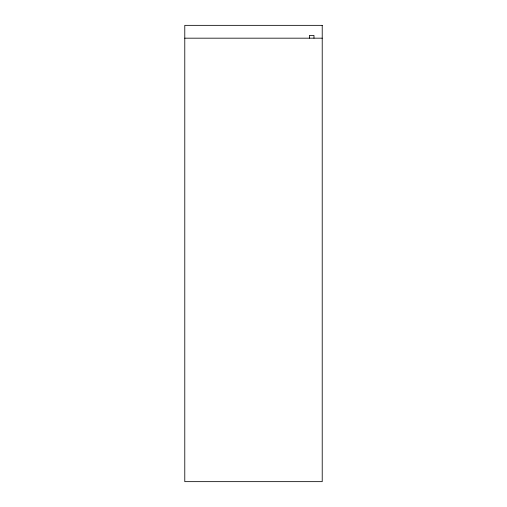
<?xml version="1.0" encoding="UTF-8"?>
<svg xmlns="http://www.w3.org/2000/svg" width="507" height="507" viewBox="0 0 507 507"><rect width="100%" height="100%" fill="white"/><g stroke="black" fill="none" stroke-linecap="round" stroke-linejoin="round"><path stroke-width="0.76" d="M184.782 38.177L322.218 38.177M313.972 38.177L313.972 35.427L309.39 35.427L309.39 38.177M322.218 25.35L184.782 25.35L184.782 481.65L322.218 481.65L322.218 25.35"/></g></svg>
